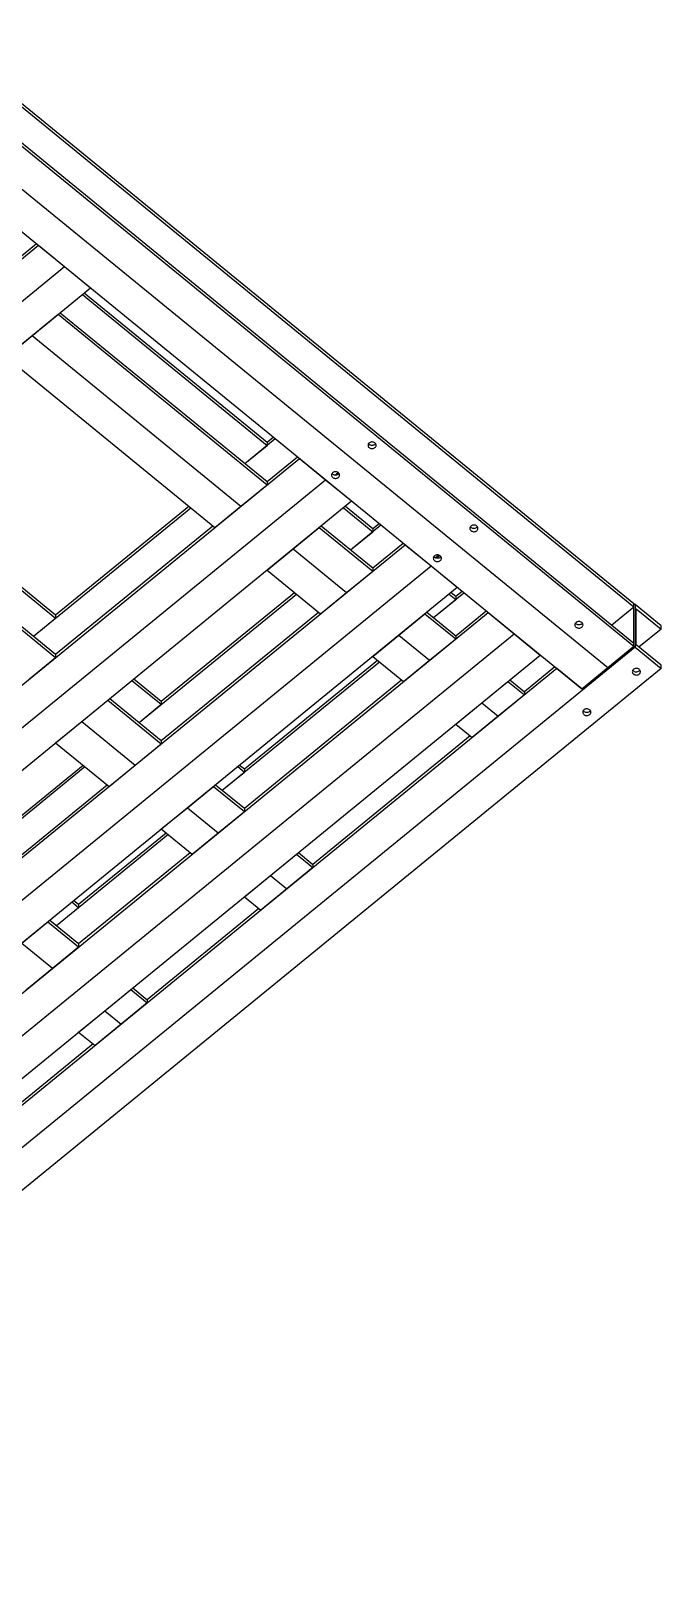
# Model space of a CAD drawing. Header units: millimetres. Extents: x 0 to 16187, y -20471 to 6290.
# Drawn here: x 7919.3 to 8004.7, y 3087.3 to 3296.1 of the extents above; entities that cross this region are included whole.
import ezdxf

# ---------------------------------------------------------------- set-up
doc = ezdxf.new("R2010")
doc.units = ezdxf.units.MM

msp = doc.modelspace()

# ---------------------------------------------------------------- linework, layer by layer
at = {"color": 7, "linetype": 'Continuous', "lineweight": 25}
for p, q in [((7785.14061, 3394.75244), (8000.98496, 3218.50672)), ((7785.14061, 3394.31948), (8000.98496, 3218.07376)), ((7785.14061, 3389.41253), (8000.98496, 3213.16681)), ((7785.14061, 3388.97956), (8000.98496, 3212.73385)), ((7781.60508, 3386.09266), (7997.44942, 3209.84694)), ((7778.06954, 3383.20575), (7993.91389, 3206.96003)), ((7784.55725, 3156.19376), (7920.32175, 3267.05102)), ((7915.93769, 3263.90422), (7920.05663, 3267.2675)), ((7920.32175, 3267.05102), (7923.85728, 3264.16411)), ((7788.09278, 3153.30685), (7923.85728, 3264.16411)), ((7923.85728, 3264.16411), (7927.39282, 3261.2772)), ((7791.62832, 3150.41994), (7927.39282, 3261.2772)), ((7926.27859, 3260.36739), (7951.29303, 3239.94208)), ((7926.54372, 3260.58387), (7951.29303, 3240.37505)), ((7919.47322, 3254.81053), (7923.00876, 3257.69744)), ((7923.00876, 3257.69744), (7951.29303, 3234.60217)), ((7923.27388, 3257.91392), (7951.29303, 3235.03514)), ((7915.93769, 3251.92362), (7919.47322, 3254.81053)), ((7919.47322, 3254.81053), (7947.75749, 3231.71527)), ((7915.93769, 3251.92362), (7944.22196, 3228.82836)), ((7948.28831, 3237.48861), (7952.40725, 3240.85189)), ((7951.29303, 3240.37505), (7952.14213, 3241.06838)), ((7951.29303, 3240.37505), (7951.29303, 3239.94208)), ((7948.28831, 3237.48861), (7951.29303, 3239.94208)), ((7951.29303, 3235.03514), (7955.41197, 3238.39842)), ((7819.91259, 3127.32468), (7955.67709, 3238.18194)), ((7897.64077, 3236.98344), (7922.6552, 3216.55813)), ((7897.90589, 3237.19992), (7922.6552, 3216.9911)), ((7955.67709, 3238.18194), (7959.21262, 3235.29503)), ((7960.49071, 3235.90474), (7960.92633, 3236.26044)), ((7823.44812, 3124.43777), (7959.21262, 3235.29503)), ((7894.37093, 3234.31348), (7922.6552, 3211.21822)), ((7894.63605, 3234.52997), (7922.6552, 3211.65119)), ((7947.75749, 3231.71527), (7951.29303, 3234.60217)), ((7951.29303, 3235.03514), (7951.29303, 3234.60217)), ((7959.21262, 3235.29503), (7962.74816, 3232.40812)), ((7826.98366, 3121.55087), (7962.74816, 3232.40812)), ((7919.65049, 3214.10466), (7940.95212, 3231.49831)), ((7922.6552, 3216.9911), (7940.687, 3231.7148)), ((7944.22196, 3228.82836), (7947.75749, 3231.71527)), ((7961.63393, 3231.49831), (7965.61194, 3228.25011)), ((7961.89905, 3231.7148), (7965.61194, 3228.68307)), ((7922.6552, 3211.65119), (7943.95684, 3229.04484)), ((7954.82856, 3225.94145), (7958.3641, 3228.82836)), ((7958.3641, 3228.82836), (7965.61194, 3222.9102)), ((7958.62922, 3229.04484), (7965.61194, 3223.34316)), ((7962.60722, 3225.79664), (7966.72616, 3229.15992)), ((7962.60722, 3225.79664), (7965.61194, 3228.25011)), ((7965.61194, 3228.68307), (7966.46104, 3229.3764)), ((7965.61194, 3228.68307), (7965.61194, 3228.25011)), ((7834.2315, 3115.63271), (7969.996, 3226.48996)), ((7951.29303, 3223.05454), (7954.82856, 3225.94145)), ((7954.82856, 3225.94145), (7962.07641, 3220.02329)), ((7965.61194, 3223.34316), (7969.73088, 3226.70645)), ((7969.996, 3226.48996), (7973.53154, 3223.60306)), ((7837.76703, 3112.7458), (7973.53154, 3223.60306)), ((7973.53154, 3223.60306), (7977.06707, 3220.71615)), ((7974.05067, 3224.71974), (7974.5048, 3225.09056)), ((7974.27845, 3224.64591), (7974.71438, 3225.00186)), ((7951.29303, 3223.05454), (7958.54087, 3217.13638)), ((7962.07641, 3220.02329), (7965.61194, 3222.9102)), ((7965.61194, 3223.34316), (7965.61194, 3222.9102)), ((7841.30257, 3109.85889), (7977.06707, 3220.71615)), ((7933.9694, 3202.41268), (7955.27103, 3219.80634)), ((7936.97412, 3205.29912), (7955.00591, 3220.02282)), ((7958.54087, 3217.13638), (7962.07641, 3220.02329)), ((7973.85022, 3216.61627), (7977.96916, 3219.97955)), ((7975.95284, 3219.80634), (7976.85494, 3219.06974)), ((7976.21797, 3220.02282), (7976.85494, 3219.50271)), ((7976.85494, 3219.50271), (7977.70404, 3220.19603)), ((7976.85494, 3219.50271), (7976.85494, 3219.06974)), ((7936.97412, 3199.95921), (7958.27575, 3217.35286)), ((7972.94813, 3217.35286), (7976.85494, 3214.1628)), ((7973.85022, 3216.61627), (7976.85494, 3219.06974)), ((7976.85494, 3214.1628), (7980.97388, 3217.52608)), ((7997.98024, 3215.62029), (8000.98496, 3218.07376)), ((8000.98496, 3212.73385), (8000.98496, 3218.50672)), ((8000.98496, 3218.50672), (8001.14406, 3218.37681)), ((8000.98496, 3218.07376), (8000.98496, 3218.50672)), ((8001.14406, 3218.37681), (8001.14406, 3212.60394)), ((8004.67959, 3215.48991), (8001.14406, 3218.37681)), ((8001.30315, 3217.81394), (8004.67959, 3215.05694)), ((8001.30315, 3212.90699), (8001.30315, 3217.81394)), ((7845.4745, 3106.45234), (7981.239, 3217.3096)), ((7919.65049, 3214.10466), (7922.6552, 3216.55813)), ((7922.6552, 3216.9911), (7922.6552, 3216.55813)), ((7969.14747, 3214.24947), (7972.68301, 3217.13638)), ((7972.68301, 3217.13638), (7976.85494, 3213.72983)), ((7981.239, 3217.3096), (7984.77453, 3214.42269)), ((8004.67959, 3215.05694), (8004.67959, 3215.48991)), ((7849.01003, 3103.56543), (7984.77453, 3214.42269)), ((7965.61194, 3211.36257), (7969.14747, 3214.24947)), ((7969.14747, 3214.24947), (7973.3194, 3210.84292)), ((7973.3194, 3210.84292), (7976.85494, 3213.72983)), ((7976.85494, 3214.1628), (7976.85494, 3213.72983)), ((7984.77453, 3214.42269), (7988.31007, 3211.53578)), ((8000.98496, 3212.73385), (8000.98496, 3213.16681)), ((8004.67959, 3215.05694), (8001.67487, 3212.60347)), ((8001.14406, 3212.60394), (7851.23742, 3090.19905)), ((7852.54557, 3100.67852), (7988.31007, 3211.53578)), ((7919.11967, 3208.33131), (7922.6552, 3211.21822)), ((7922.6552, 3211.65119), (7922.6552, 3211.21822)), ((7965.61194, 3211.36257), (7969.78387, 3207.95602)), ((7993.91389, 3206.96003), (8000.98496, 3212.73385)), ((7997.44942, 3209.84694), (8000.98496, 3212.73385)), ((8001.14406, 3212.60394), (8000.98496, 3212.73385)), ((8001.14406, 3212.60394), (8004.67959, 3209.71703)), ((8004.67959, 3210.14999), (8001.30315, 3212.90699)), ((8004.67959, 3209.71703), (7854.77295, 3087.31214)), ((7990.53745, 3209.71703), (7854.77295, 3098.85977)), ((7945.2124, 3193.23232), (7966.51403, 3210.62597)), ((7948.21711, 3196.11876), (7966.24891, 3210.84245)), ((7969.78387, 3207.95602), (7973.3194, 3210.84292)), ((7990.27233, 3209.93351), (7986.15339, 3206.57023)), ((7993.91389, 3206.96003), (7990.53745, 3209.71703)), ((7993.91389, 3206.96003), (7997.44942, 3209.84694)), ((8004.67959, 3209.71703), (8004.67959, 3210.14999)), ((7932.99611, 3208.11436), (7936.97412, 3204.86616)), ((7933.26123, 3208.33084), (7936.97412, 3205.29912)), ((7948.21711, 3190.77884), (7969.51875, 3208.1725)), ((7980.39047, 3205.06911), (7983.92601, 3207.95602)), ((7983.92601, 3207.95602), (7986.15339, 3206.13726)), ((7984.19113, 3208.1725), (7986.15339, 3206.57023)), ((7926.19074, 3202.5575), (7929.72627, 3205.44441)), ((7929.72627, 3205.44441), (7936.97412, 3199.52624)), ((7929.99139, 3205.66089), (7936.97412, 3199.95921)), ((7933.9694, 3202.41268), (7936.97412, 3204.86616)), ((7936.97412, 3205.29912), (7936.97412, 3204.86616)), ((7976.85494, 3202.1822), (7980.39047, 3205.06911)), ((7980.39047, 3205.06911), (7982.61786, 3203.25036)), ((7986.15339, 3206.13726), (7982.61786, 3203.25036)), ((7986.15339, 3206.57023), (7986.15339, 3206.13726)), ((7982.61786, 3203.25036), (7979.08232, 3200.36345)), ((7922.6552, 3199.67059), (7926.19074, 3202.5575)), ((7926.19074, 3202.5575), (7933.43858, 3196.63934)), ((7976.85494, 3202.1822), (7979.08232, 3200.36345)), ((7922.6552, 3199.67059), (7929.90305, 3193.75243)), ((7933.43858, 3196.63934), (7936.97412, 3199.52624)), ((7936.97412, 3199.95921), (7936.97412, 3199.52624)), ((7978.8172, 3200.57993), (7957.51557, 3183.18628)), ((7914.52347, 3186.96726), (7926.36809, 3196.63887)), ((7929.90305, 3193.75243), (7933.43858, 3196.63934)), ((7947.58014, 3196.63887), (7948.21711, 3196.11876)), ((7911.51876, 3184.08082), (7926.63321, 3196.42238)), ((7945.2124, 3193.23232), (7948.21711, 3195.68579)), ((7947.31502, 3196.42238), (7948.21711, 3195.68579)), ((7948.21711, 3196.11876), (7948.21711, 3195.68579)), ((7914.52347, 3181.62735), (7929.63793, 3193.96891)), ((7940.50965, 3190.86552), (7944.04518, 3193.75243)), ((7944.04518, 3193.75243), (7948.21711, 3190.34588)), ((7944.3103, 3193.96891), (7948.21711, 3190.77884)), ((7936.97412, 3187.97861), (7940.50965, 3190.86552)), ((7940.50965, 3190.86552), (7944.68158, 3187.45897)), ((7944.68158, 3187.45897), (7948.21711, 3190.34588)), ((7948.21711, 3190.77884), (7948.21711, 3190.34588)), ((7922.76176, 3174.90045), (7937.87621, 3187.24202)), ((7925.76647, 3177.78689), (7937.61109, 3187.4585)), ((7936.97412, 3187.97861), (7941.14605, 3184.57206)), ((7941.14605, 3184.57206), (7944.68158, 3187.45897)), ((7925.76647, 3172.44698), (7940.88092, 3184.78855)), ((7951.75265, 3181.68515), (7955.28818, 3184.57206)), ((7955.28818, 3184.57206), (7957.51557, 3182.75331)), ((7955.5533, 3184.78855), (7957.51557, 3183.18628)), ((7957.51557, 3182.75331), (7953.98003, 3179.8664)), ((7957.51557, 3183.18628), (7957.51557, 3182.75331)), ((7948.21711, 3178.79825), (7951.75265, 3181.68515)), ((7953.98003, 3179.8664), (7950.4445, 3176.9795)), ((7951.75265, 3181.68515), (7953.98003, 3179.8664)), ((7924.86438, 3178.09052), (7925.76647, 3177.35393)), ((7925.1295, 3178.307), (7925.76647, 3177.78689)), ((7925.76647, 3177.78689), (7925.76647, 3177.35393)), ((7948.21711, 3178.79825), (7950.4445, 3176.9795)), ((7921.85966, 3175.63705), (7925.76647, 3172.44698)), ((7922.76176, 3174.90045), (7925.76647, 3177.35393)), ((7950.17938, 3177.19598), (7935.06493, 3164.85441)), ((7918.05901, 3172.53366), (7921.59454, 3175.42057)), ((7921.59454, 3175.42057), (7925.76647, 3172.01401)), ((7918.05901, 3172.53366), (7922.23094, 3169.12711)), ((7922.23094, 3169.12711), (7925.76647, 3172.01401)), ((7925.76647, 3172.44698), (7925.76647, 3172.01401)), ((7918.6954, 3166.2402), (7922.23094, 3169.12711)), ((7929.30201, 3163.35329), (7932.83754, 3166.2402)), ((7932.83754, 3166.2402), (7935.06493, 3164.42145)), ((7933.10266, 3166.45668), (7935.06493, 3164.85441)), ((7925.76647, 3160.46638), (7929.30201, 3163.35329)), ((7929.30201, 3163.35329), (7931.52939, 3161.53454)), ((7935.06493, 3164.42145), (7931.52939, 3161.53454)), ((7935.06493, 3164.85441), (7935.06493, 3164.42145)), ((7931.52939, 3161.53454), (7927.99386, 3158.64763)), ((7927.72874, 3158.86411), (7906.25033, 3141.32611)), ((7925.76647, 3160.46638), (7927.99386, 3158.64763))]:
    msp.add_line(p, q, dxfattribs=at)
at = {"color": 7, "linetype": 'Continuous', "lineweight": 25, "flags": 128}
for points in [[(7965.91246, 3239.63983), (7965.97565, 3239.70163), (7966.02431, 3239.77166), (7966.05688, 3239.84765), (7966.07231, 3239.92718), (7966.07009, 3240.00767), (7966.05031, 3240.08655), (7966.01361, 3240.16127), (7965.96114, 3240.22945), (7965.89462, 3240.28887), (7965.81617, 3240.33765), (7965.72831, 3240.3742), (7965.63388, 3240.39736), (7965.53589, 3240.40637), (7965.43751, 3240.40096), (7965.3419, 3240.38128), (7965.25212, 3240.34799), (7965.17107, 3240.30213), (7965.10135, 3240.2452), (7965.04519, 3240.17902), (7965.00442, 3240.10571), (7964.98032, 3240.02764), (7964.97369, 3239.94731), (7964.98473, 3239.8673), (7965.01309, 3239.79019), (7965.05785, 3239.71845), (7965.11759, 3239.65439), (7965.19037, 3239.60007), (7965.27386, 3239.55724), (7965.36537, 3239.52726), (7965.46197, 3239.51111), (7965.56055, 3239.50931), (7965.65794, 3239.5219), (7965.75101, 3239.54849), (7965.83677, 3239.58823), (7965.91246, 3239.63983)], [(7965.91246, 3240.07279), (7965.83677, 3240.02119), (7965.75101, 3239.98146), (7965.65794, 3239.95487), (7965.56055, 3239.94227), (7965.46197, 3239.94408), (7965.36537, 3239.96023), (7965.27386, 3239.9902), (7965.19037, 3240.03304), (7965.11759, 3240.08736), (7965.05785, 3240.15142), (7965.04167, 3240.17387)], [(7966.00543, 3240.17387), (7965.97565, 3240.1346), (7965.91246, 3240.07279)], [(7960.96271, 3235.59816), (7961.02591, 3235.65996), (7961.07457, 3235.72999), (7961.10713, 3235.80598), (7961.12256, 3235.88551), (7961.12035, 3235.966), (7961.10057, 3236.04488), (7961.06386, 3236.1196), (7961.0114, 3236.18778), (7960.94487, 3236.2472), (7960.86642, 3236.29598), (7960.77857, 3236.33253), (7960.68413, 3236.35569), (7960.58614, 3236.3647), (7960.48776, 3236.35928), (7960.39215, 3236.33961), (7960.30237, 3236.30632), (7960.22132, 3236.26046), (7960.1516, 3236.20353), (7960.09545, 3236.13735), (7960.05467, 3236.06404), (7960.03058, 3235.98597), (7960.02394, 3235.90564), (7960.03498, 3235.82563), (7960.06334, 3235.74852), (7960.10811, 3235.67678), (7960.16784, 3235.61272), (7960.24062, 3235.5584), (7960.32411, 3235.51557), (7960.41562, 3235.48559), (7960.51222, 3235.46944), (7960.6108, 3235.46764), (7960.70819, 3235.48023), (7960.80126, 3235.50682), (7960.88702, 3235.54656), (7960.96271, 3235.59816)], [(7960.96271, 3236.03112), (7960.88702, 3235.97952), (7960.80126, 3235.93979), (7960.70819, 3235.9132), (7960.6108, 3235.9006), (7960.51222, 3235.90241), (7960.41562, 3235.91856), (7960.32411, 3235.94853), (7960.24062, 3235.99137), (7960.16784, 3236.04569), (7960.10811, 3236.10975), (7960.09192, 3236.1322)], [(7961.05569, 3236.1322), (7961.02591, 3236.09293), (7960.96271, 3236.03112)], [(7979.70104, 3228.38089), (7979.76423, 3228.44269), (7979.8129, 3228.51272), (7979.84546, 3228.58871), (7979.86089, 3228.66824), (7979.85868, 3228.74873), (7979.8389, 3228.82761), (7979.80219, 3228.90233), (7979.74973, 3228.97051), (7979.6832, 3229.02993), (7979.60475, 3229.07871), (7979.5169, 3229.11526), (7979.42246, 3229.13842), (7979.32447, 3229.14743), (7979.22609, 3229.14202), (7979.13048, 3229.12234), (7979.0407, 3229.08905), (7978.95965, 3229.04319), (7978.88993, 3228.98626), (7978.83378, 3228.92008), (7978.793, 3228.84677), (7978.76891, 3228.7687), (7978.76227, 3228.68837), (7978.77331, 3228.60836), (7978.80167, 3228.53125), (7978.84644, 3228.45951), (7978.90617, 3228.39545), (7978.97895, 3228.34113), (7979.06244, 3228.2983), (7979.15395, 3228.26832), (7979.25055, 3228.25217), (7979.34913, 3228.25037), (7979.44652, 3228.26296), (7979.53959, 3228.28955), (7979.62535, 3228.32929), (7979.70104, 3228.38089)], [(7979.70104, 3228.81385), (7979.62535, 3228.76225), (7979.53959, 3228.72252), (7979.44652, 3228.69593), (7979.34913, 3228.68333), (7979.25055, 3228.68514), (7979.15395, 3228.70129), (7979.06244, 3228.73126), (7978.97895, 3228.7741), (7978.90617, 3228.82842), (7978.84644, 3228.89248), (7978.83025, 3228.91493)], [(7979.79402, 3228.91493), (7979.76423, 3228.87566), (7979.70104, 3228.81385)], [(7974.75129, 3224.33922), (7974.81449, 3224.40102), (7974.86315, 3224.47105), (7974.89572, 3224.54704), (7974.91114, 3224.62657), (7974.90893, 3224.70706), (7974.88915, 3224.78594), (7974.85244, 3224.86066), (7974.79998, 3224.92884), (7974.73345, 3224.98826), (7974.655, 3225.03704), (7974.56715, 3225.07359), (7974.47271, 3225.09675), (7974.37473, 3225.10576), (7974.27635, 3225.10034), (7974.18073, 3225.08067), (7974.09096, 3225.04737), (7974.0099, 3225.00152), (7973.94018, 3224.94459), (7973.88403, 3224.87841), (7973.84325, 3224.8051), (7973.81916, 3224.72703), (7973.81252, 3224.6467), (7973.82356, 3224.56669), (7973.85192, 3224.48958), (7973.89669, 3224.41784), (7973.95642, 3224.35378), (7974.0292, 3224.29946), (7974.11269, 3224.25663), (7974.20421, 3224.22665), (7974.30081, 3224.2105), (7974.39938, 3224.2087), (7974.49677, 3224.22129), (7974.58984, 3224.24788), (7974.6756, 3224.28762), (7974.75129, 3224.33922)], [(7974.75129, 3224.77218), (7974.6756, 3224.72058), (7974.58984, 3224.68085), (7974.49677, 3224.65426), (7974.39938, 3224.64166), (7974.30081, 3224.64347), (7974.20421, 3224.65962), (7974.11269, 3224.68959), (7974.0292, 3224.73243), (7973.95642, 3224.78675), (7973.89669, 3224.85081), (7973.8805, 3224.87326)], [(7974.84427, 3224.87326), (7974.81449, 3224.83399), (7974.75129, 3224.77218)], [(7993.93157, 3215.31763), (7993.99476, 3215.37944), (7994.04342, 3215.44946), (7994.07599, 3215.52546), (7994.09141, 3215.60498), (7994.0892, 3215.68547), (7994.06942, 3215.76435), (7994.03271, 3215.83908), (7993.98025, 3215.90725), (7993.91373, 3215.96668), (7993.83528, 3216.01545), (7993.74742, 3216.052), (7993.65298, 3216.07516), (7993.555, 3216.08417), (7993.45662, 3216.07876), (7993.361, 3216.05909), (7993.27123, 3216.02579), (7993.19018, 3215.97994), (7993.12045, 3215.92301), (7993.0643, 3215.85682), (7993.02352, 3215.78352), (7992.99943, 3215.70544), (7992.9928, 3215.62511), (7993.00384, 3215.54511), (7993.03219, 3215.46799), (7993.07696, 3215.39626), (7993.13669, 3215.3322), (7993.20947, 3215.27788), (7993.29296, 3215.23504), (7993.38448, 3215.20507), (7993.48108, 3215.18892), (7993.57966, 3215.18711), (7993.67704, 3215.1997), (7993.77011, 3215.2263), (7993.85587, 3215.26603), (7993.93157, 3215.31763)], [(7993.93157, 3215.7506), (7993.85587, 3215.699), (7993.77011, 3215.65926), (7993.67704, 3215.63267), (7993.57966, 3215.62008), (7993.48108, 3215.62188), (7993.38448, 3215.63803), (7993.29296, 3215.66801), (7993.20947, 3215.71084), (7993.13669, 3215.76516), (7993.07696, 3215.82922), (7993.06078, 3215.85167)], [(7994.02454, 3215.85167), (7993.99476, 3215.8124), (7993.93157, 3215.7506)], [(8001.70974, 3208.96643), (8001.77293, 3209.02824), (8001.82159, 3209.09826), (8001.85416, 3209.17426), (8001.86959, 3209.25378), (8001.86737, 3209.33428), (8001.8476, 3209.41315), (8001.81089, 3209.48788), (8001.75843, 3209.55605), (8001.6919, 3209.61548), (8001.61345, 3209.66425), (8001.52559, 3209.70081), (8001.43116, 3209.72396), (8001.33317, 3209.73298), (8001.23479, 3209.72756), (8001.13918, 3209.70789), (8001.0494, 3209.67459), (8000.96835, 3209.62874), (8000.89863, 3209.57181), (8000.84247, 3209.50563), (8000.8017, 3209.43232), (8000.7776, 3209.35425), (8000.77097, 3209.27392), (8000.78201, 3209.19391), (8000.81037, 3209.1168), (8000.85513, 3209.04506), (8000.91487, 3208.981), (8000.98765, 3208.92668), (8001.07114, 3208.88384), (8001.16265, 3208.85387), (8001.25925, 3208.83772), (8001.35783, 3208.83591), (8001.45522, 3208.84851), (8001.54829, 3208.8751), (8001.63405, 3208.91483), (8001.70974, 3208.96643)], [(8000.93192, 3209.3994), (8000.86873, 3209.4612), (8000.83895, 3209.50048)], [(7994.99223, 3203.48131), (7995.05542, 3203.54311), (7995.10408, 3203.61314), (7995.13665, 3203.68914), (7995.15207, 3203.76866), (7995.14986, 3203.84915), (7995.13008, 3203.92803), (7995.09337, 3204.00275), (7995.04091, 3204.07093), (7994.97439, 3204.13036), (7994.89594, 3204.17913), (7994.80808, 3204.21568), (7994.71364, 3204.23884), (7994.61566, 3204.24785), (7994.51728, 3204.24244), (7994.42166, 3204.22276), (7994.33189, 3204.18947), (7994.25084, 3204.14362), (7994.18111, 3204.08668), (7994.12496, 3204.0205), (7994.08418, 3203.9472), (7994.06009, 3203.86912), (7994.05346, 3203.78879), (7994.0645, 3203.70878), (7994.09285, 3203.63167), (7994.13762, 3203.55993), (7994.19735, 3203.49588), (7994.27013, 3203.44156), (7994.35362, 3203.39872), (7994.44514, 3203.36874), (7994.54174, 3203.35259), (7994.64032, 3203.35079), (7994.73771, 3203.36338), (7994.83077, 3203.38997), (7994.91653, 3203.42971), (7994.99223, 3203.48131)], [(7994.21441, 3203.91427), (7994.15122, 3203.97608), (7994.12144, 3204.01535)]]:
    msp.add_lwpolyline(points, dxfattribs=at)
at = {"color": 7, "linetype": 'Continuous', "lineweight": 25}
for centre in [(8001.31727, 3209.88111), (7994.59976, 3204.39599)]:
    msp.add_arc(centre, 0.61688, 231.3419741, 321.8999706, dxfattribs=at)

doc.saveas('drawing.dxf')
